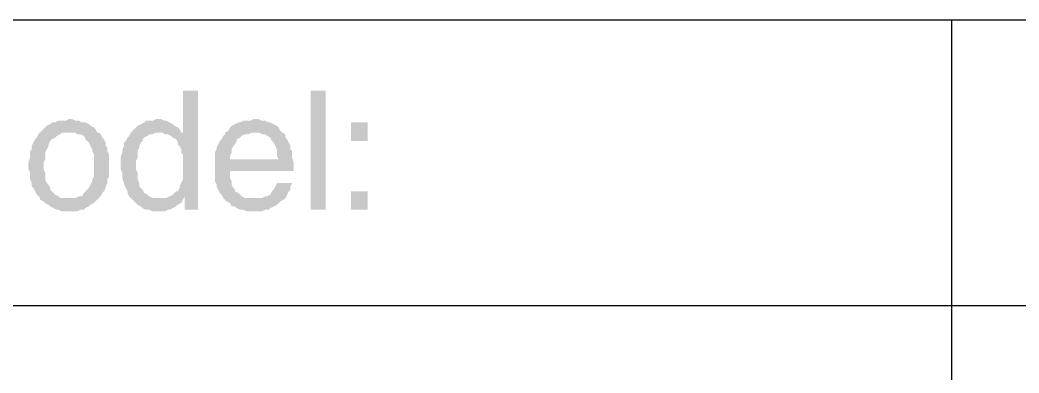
# Model space of a CAD drawing. Header units: millimetres. Extents: x 1448 to 2566, y 1057 to 1416.
# Drawn here: x 2172.33 to 2199.17, y 1144.11 to 1153.6 of the extents above; entities that cross this region are included whole.
import ezdxf

# ---------------------------------------------------------------- set-up
doc = ezdxf.new("R2010")
doc.units = ezdxf.units.MM

msp = doc.modelspace()

# ---------------------------------------------------------------- hatches: boundary and pattern name
at = {"transparency": 33554559}
for points in [[(2177.11557, 1151.70497), (2176.70938, 1151.70497), (2176.70938, 1150.53153), (2176.39346, 1150.4864), (2176.43859, 1150.44127), (2176.52886, 1150.39614), (2176.57399, 1150.30587), (2176.57399, 1150.26074), (2176.61912, 1150.21561), (2176.66425, 1150.12534), (2176.66425, 1150.03508), (2176.70938, 1149.98995), (2176.70938, 1149.31297), (2176.66425, 1149.2227), (2176.61912, 1149.13244), (2176.61912, 1149.0873), (2176.57399, 1148.99704), (2176.52886, 1148.99704), (2176.48372, 1148.95191), (2176.43859, 1148.90678), (2176.34833, 1148.86164), (2176.75452, 1148.86164), (2176.75452, 1148.50059), (2177.11557, 1148.50059)], [(2180.13943, 1148.50059), (2180.13943, 1151.70497), (2180.54562, 1151.70497), (2180.54562, 1148.50059)], [(2173.6404, 1150.93772), (2173.6404, 1150.93772), (2173.55013, 1150.89259), (2173.3696, 1150.89259), (2173.27934, 1150.84746), (2173.18907, 1150.84746), (2173.14394, 1150.80233), (2173.05368, 1150.75719), (2173.00855, 1150.71206), (2172.91828, 1150.6218), (2172.87315, 1150.57667), (2172.87315, 1150.57667), (2172.82802, 1150.53153), (2172.78289, 1150.44127), (2172.73775, 1150.39614), (2172.69262, 1150.30587), (2172.64749, 1150.21561), (2172.64749, 1150.12534), (2172.60236, 1150.08021), (2172.60236, 1149.89968), (2172.55722, 1149.76429), (2172.55722, 1149.67402), (2172.55722, 1149.58376), (2172.60236, 1149.49349), (2172.60236, 1149.31297), (2172.64749, 1149.2227), (2172.64749, 1149.13244), (2172.69262, 1149.0873), (2172.73775, 1148.99704), (2172.78289, 1148.90678), (2172.82802, 1148.86164), (2172.87315, 1148.81651), (2172.87315, 1148.77138), (2173.6404, 1148.81651), (2173.41474, 1148.81651), (2173.3696, 1148.86164), (2173.27934, 1148.90678), (2173.23421, 1148.95191), (2173.14394, 1149.04217), (2173.14394, 1149.0873), (2173.09881, 1149.17757), (2173.05368, 1149.2227), (2173.00855, 1149.31297), (2173.00855, 1149.49349), (2172.96341, 1149.58376), (2172.96341, 1149.76429), (2173.00855, 1149.85455), (2173.00855, 1150.03508), (2173.05368, 1150.12534), (2173.09881, 1150.21561), (2173.09881, 1150.26074), (2173.14394, 1150.35101), (2173.18907, 1150.39614), (2173.27934, 1150.44127), (2173.32447, 1150.4864), (2173.41474, 1150.53153), (2173.45987, 1150.57667), (2174.40764, 1150.57667), (2174.36251, 1150.66693), (2174.31738, 1150.71206), (2174.22711, 1150.75719), (2174.18198, 1150.80233), (2174.09172, 1150.84746), (2174.00145, 1150.84746), (2173.91119, 1150.89259), (2173.82093, 1150.89259), (2173.73066, 1150.93772)], [(2176.0324, 1150.93772), (2175.98727, 1150.93772), (2175.89701, 1150.89259), (2175.71648, 1150.89259), (2175.67134, 1150.84746), (2175.58108, 1150.80233), (2175.49082, 1150.75719), (2175.44568, 1150.71206), (2175.40055, 1150.66693), (2175.31029, 1150.57667), (2176.1678, 1150.57667), (2176.21293, 1150.53153), (2176.30319, 1150.53153), (2176.39346, 1150.4864), (2176.70938, 1150.53153), (2176.70938, 1150.57667), (2176.66425, 1150.57667), (2176.61912, 1150.66693), (2176.57399, 1150.71206), (2176.48372, 1150.75719), (2176.43859, 1150.80233), (2176.34833, 1150.84746), (2176.25806, 1150.89259), (2176.21293, 1150.89259), (2176.12267, 1150.93772)], [(2178.65007, 1150.93772), (2178.60494, 1150.93772), (2178.51467, 1150.89259), (2178.33414, 1150.89259), (2178.24388, 1150.84746), (2178.19875, 1150.84746), (2178.10848, 1150.80233), (2178.01822, 1150.75719), (2177.97309, 1150.71206), (2177.92795, 1150.6218), (2177.83769, 1150.57667), (2178.74033, 1150.57667), (2178.8306, 1150.53153), (2178.92086, 1150.53153), (2178.96599, 1150.4864), (2179.05626, 1150.44127), (2179.10139, 1150.35101), (2179.10139, 1150.35101), (2179.14652, 1150.30587), (2179.19165, 1150.21561), (2179.23679, 1150.12534), (2179.23679, 1149.94482), (2179.28192, 1149.85455), (2177.5669, 1149.85455), (2177.5669, 1149.26783), (2177.61203, 1149.17757), (2177.61203, 1149.13244), (2177.65716, 1149.04217), (2177.70229, 1148.95191), (2177.74742, 1148.90678), (2177.79256, 1148.81651), (2177.83769, 1148.77138), (2178.65007, 1148.81651), (2178.37927, 1148.81651), (2178.28901, 1148.86164), (2178.24388, 1148.90678), (2178.19875, 1148.95191), (2178.10848, 1148.99704), (2178.10848, 1149.04217), (2178.06335, 1149.0873), (2178.01822, 1149.17757), (2178.01822, 1149.26783), (2177.97309, 1149.3581), (2177.97309, 1149.53863), (2179.68811, 1149.53863), (2179.68811, 1149.76429), (2179.64298, 1149.89968), (2179.64298, 1150.08021), (2179.59784, 1150.12534), (2179.59784, 1150.21561), (2179.55271, 1150.30587), (2179.50758, 1150.39614), (2179.46245, 1150.44127), (2179.46245, 1150.53153), (2179.37218, 1150.57667), (2179.32705, 1150.6218), (2179.28192, 1150.71206), (2179.23679, 1150.75719), (2179.14652, 1150.80233), (2179.05626, 1150.84746), (2179.01113, 1150.84746), (2178.92086, 1150.89259), (2178.8306, 1150.89259), (2178.74033, 1150.93772)], [(2181.67392, 1150.35101), (2181.67392, 1150.84746), (2181.2226, 1150.84746), (2181.2226, 1150.35101)], [(2174.40764, 1150.57667), (2173.6404, 1150.57667), (2173.82093, 1150.57667), (2173.86606, 1150.53153), (2173.95632, 1150.53153), (2174.04659, 1150.4864), (2174.09172, 1150.39614), (2174.13685, 1150.35101), (2174.18198, 1150.30587), (2174.22711, 1150.21561), (2174.27225, 1150.12534), (2174.27225, 1150.08021), (2174.31738, 1149.98995), (2174.31738, 1149.40323), (2174.27225, 1149.31297), (2174.27225, 1149.26783), (2174.22711, 1149.17757), (2174.18198, 1149.0873), (2174.13685, 1149.04217), (2174.09172, 1148.99704), (2174.04659, 1148.95191), (2174.00145, 1148.86164), (2173.91119, 1148.86164), (2173.82093, 1148.81651), (2173.6404, 1148.81651), (2172.87315, 1148.77138), (2172.96341, 1148.72625), (2173.00855, 1148.68111), (2173.09881, 1148.63598), (2173.14394, 1148.59085), (2173.23421, 1148.54572), (2173.32447, 1148.50059), (2173.3696, 1148.50059), (2173.45987, 1148.45545), (2173.86606, 1148.45545), (2173.95632, 1148.50059), (2174.04659, 1148.50059), (2174.09172, 1148.54572), (2174.18198, 1148.59085), (2174.22711, 1148.63598), (2174.31738, 1148.68111), (2174.36251, 1148.72625), (2174.45278, 1148.81651), (2174.45278, 1148.81651), (2174.49791, 1148.86164), (2174.54304, 1148.95191), (2174.58817, 1148.99704), (2174.6333, 1149.0873), (2174.6333, 1149.13244), (2174.67844, 1149.2227), (2174.67844, 1149.31297), (2174.72357, 1149.40323), (2174.72357, 1149.67402), (2174.72357, 1149.98995), (2174.67844, 1150.08021), (2174.67844, 1150.17048), (2174.6333, 1150.21561), (2174.6333, 1150.30587), (2174.58817, 1150.39614), (2174.54304, 1150.44127), (2174.49791, 1150.53153), (2174.45278, 1150.57667)], [(2175.31029, 1150.57667), (2175.26515, 1150.4864), (2175.22002, 1150.44127), (2175.17489, 1150.35101), (2175.12976, 1150.30587), (2175.12976, 1150.21561), (2175.08463, 1150.12534), (2175.08463, 1150.03508), (2175.03949, 1149.94482), (2175.03949, 1149.58376), (2175.08463, 1149.49349), (2175.08463, 1149.31297), (2175.12976, 1149.2227), (2175.12976, 1149.17757), (2175.17489, 1149.0873), (2175.22002, 1148.99704), (2175.22002, 1148.95191), (2175.26515, 1148.86164), (2175.31029, 1148.81651), (2175.40055, 1148.72625), (2175.44568, 1148.68111), (2175.49082, 1148.63598), (2175.58108, 1148.59085), (2175.62621, 1148.54572), (2175.71648, 1148.50059), (2175.80674, 1148.50059), (2175.89701, 1148.45545), (2176.21293, 1148.45545), (2176.30319, 1148.50059), (2176.34833, 1148.50059), (2176.43859, 1148.54572), (2176.52886, 1148.59085), (2176.57399, 1148.63598), (2176.66425, 1148.68111), (2176.70938, 1148.77138), (2176.07753, 1148.81651), (2175.89701, 1148.81651), (2175.80674, 1148.86164), (2175.76161, 1148.90678), (2175.67134, 1148.95191), (2175.62621, 1149.04217), (2175.58108, 1149.0873), (2175.53595, 1149.13244), (2175.53595, 1149.2227), (2175.49082, 1149.31297), (2175.49082, 1149.49349), (2175.44568, 1149.58376), (2175.44568, 1149.80942), (2175.49082, 1149.89968), (2175.49082, 1150.08021), (2175.53595, 1150.17048), (2175.53595, 1150.21561), (2175.58108, 1150.30587), (2175.62621, 1150.35101), (2175.62621, 1150.39614), (2175.67134, 1150.44127), (2175.76161, 1150.4864), (2175.80674, 1150.53153), (2175.89701, 1150.53153), (2175.98727, 1150.57667), (2176.07753, 1150.57667)], [(2177.83769, 1150.57667), (2177.83769, 1150.53153), (2177.79256, 1150.4864), (2177.74742, 1150.39614), (2177.70229, 1150.35101), (2177.65716, 1150.26074), (2177.61203, 1150.17048), (2177.61203, 1150.12534), (2177.5669, 1150.03508), (2177.5669, 1149.85455), (2177.97309, 1149.85455), (2177.97309, 1149.94482), (2178.01822, 1150.03508), (2178.01822, 1150.12534), (2178.06335, 1150.21561), (2178.10848, 1150.26074), (2178.15361, 1150.35101), (2178.15361, 1150.39614), (2178.24388, 1150.44127), (2178.28901, 1150.4864), (2178.37927, 1150.53153), (2178.46954, 1150.53153), (2178.5598, 1150.57667), (2178.65007, 1150.57667)], [(2179.64298, 1149.2227), (2179.23679, 1149.2227), (2179.19165, 1149.13244), (2179.14652, 1149.04217), (2179.10139, 1148.99704), (2179.05626, 1148.90678), (2178.96599, 1148.86164), (2178.92086, 1148.86164), (2178.8306, 1148.81651), (2178.65007, 1148.81651), (2177.83769, 1148.77138), (2177.83769, 1148.77138), (2177.88282, 1148.72625), (2177.97309, 1148.68111), (2178.01822, 1148.59085), (2178.10848, 1148.59085), (2178.15361, 1148.54572), (2178.24388, 1148.50059), (2178.33414, 1148.50059), (2178.42441, 1148.45545), (2178.8306, 1148.45545), (2178.92086, 1148.50059), (2179.01113, 1148.50059), (2179.05626, 1148.54572), (2179.14652, 1148.59085), (2179.23679, 1148.63598), (2179.28192, 1148.68111), (2179.32705, 1148.72625), (2179.41731, 1148.77138), (2179.46245, 1148.81651), (2179.50758, 1148.90678), (2179.55271, 1148.99704), (2179.59784, 1149.04217), (2179.59784, 1149.13244)], [(2181.67392, 1148.50059), (2181.67392, 1148.99704), (2181.2226, 1148.99704), (2181.2226, 1148.50059)], [(2176.34833, 1148.86164), (2176.25806, 1148.81651), (2176.07753, 1148.81651), (2176.70938, 1148.77138), (2176.75452, 1148.86164)]]:
    msp.add_hatch(color=256, dxfattribs=at).paths.add_polyline_path(points)

# ---------------------------------------------------------------- linework, layer by layer
for points in [[(2165.652, 1153.60052), (2562.08988, 1153.60052)], [(2197.35302, 1153.60052), (2197.35302, 1122.82038)], [(2165.652, 1145.92805), (2461.78243, 1145.92805)]]:
    msp.add_lwpolyline(points)

doc.saveas('drawing.dxf')
